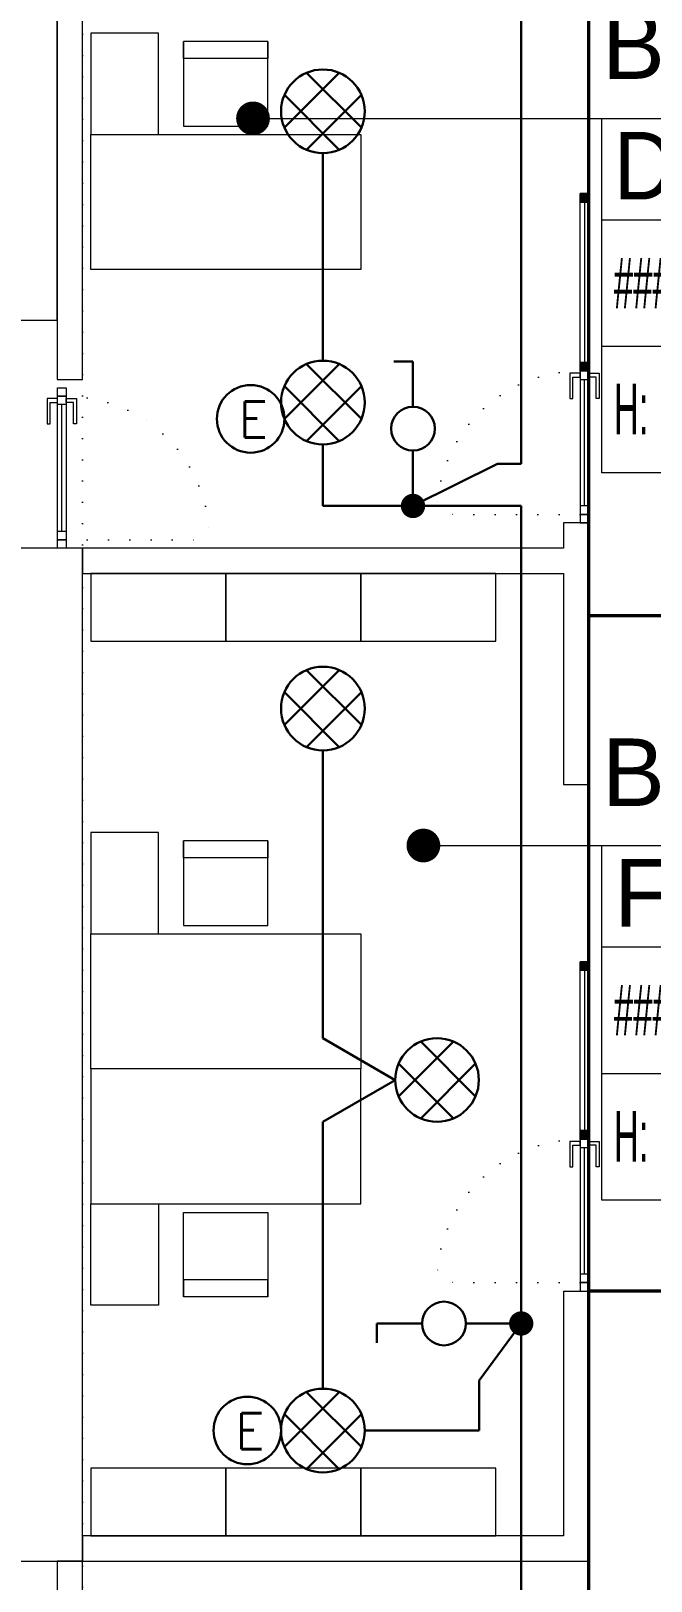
# Model space of a CAD drawing. Header units: metres. Extents: x -13316 to 152404, y -3899 to 30226.
# Drawn here: x 4730 to 5097, y 2988 to 3906 of the extents above; entities that cross this region are included whole.
import ezdxf
from ezdxf.enums import TextEntityAlignment as Align

# ---------------------------------------------------------------- set-up
doc = ezdxf.new("R2010")
doc.units = ezdxf.units.M
doc.header["$LTSCALE"] = 100
doc.header["$MEASUREMENT"] = 0
doc.header["$PDMODE"] = 1
for name, pattern in [('DOT2', [0.125, 0, -0.125]), ('DOT5', [0.75, 0, -0.75]), ('HIDDEN', [0.375, 0.25, -0.125])]:
    doc.linetypes.add(name, pattern=pattern)
doc.layers.get('0').update_dxf_attribs({"color": 9, "lineweight": 9})
for name, color, linetype, lineweight in [('00', 9, 'Continuous', 9), ('01', 9, 'Continuous', 9), ('05', 9, 'Continuous', 9), ('06B', 9, 'Continuous', 9), ('06D', 9, 'Continuous', 9), ('10', 9, 'Continuous', 9), ('15', 9, 'Continuous', 9), ('20', 9, 'DOT2', 9), ('21_mahal200', 9, 'Continuous', 9), ('E-2x26W GÖMME PL COMPACT FLUORESAN ARMATÜR', 7, 'Continuous', 30), ('E-ACİL AYDINLATMA KİTİ', 7, 'Continuous', 30), ('E-ANAHTAR', 7, 'Continuous', 30), ('E-KABLO', 7, 'Continuous', 30)]:
    doc.layers.add(name, color=color, linetype=linetype, lineweight=lineweight)
doc.styles.add('Arial', font='arial.ttf', dxfattribs={"height": 2.5})
doc.styles.add('E-YAZI', font='txttw.shx')
doc.styles.add('MuuM_TEXT-STANDART', font='ARIALN.TTF')
doc.dimstyles.new('MuuM_DIM200', dxfattribs={"dimscale": 20, "dimtxt": 2, "dimasz": 1, "dimexe": 1, "dimexo": 1, "dimgap": 1, "dimtad": 1, "dimdec": 1, "dimrnd": 0.5, "dimdsep": 46, "dimtxsty": 'MuuM_TEXT-STANDART', "dimblk": 'ARCHTICK', "dimcen": 0, "dimdle": 0.15, "dimclrd": 256, "dimclre": 256, "dimclrt": 256, "dimadec": 0, "dimazin": 0, "dimtfac": 5, "dimtdec": 1, "dimtix": 1, "dimtmove": 2, "dimatfit": 3, "dimldrblk": 'DOT', "dimfxl": 3, "dimfxlon": 1, "dimtolj": 1, "dimlwd": -1, "dimlwe": -1, "dimarcsym": 0})

# ---------------------------------------------------------------- blocks, each defined once
blk = doc.blocks.new('100_2x26W GÖMME PL COMPACT FLUORESAN ARMATÜR')
at = {"layer": 'E-2x26W GÖMME PL COMPACT FLUORESAN ARMATÜR', "color": 7}
for p, q in [((-1.426, -0.605), (0.605, 1.426)), ((-0.605, 1.426), (1.426, -0.605)), ((-1.426, 0.605), (0.605, -1.426)), ((-0.605, -1.426), (1.426, 0.605))]:
    blk.add_line(p, q, dxfattribs=at)
at = {"layer": 'E-2x26W GÖMME PL COMPACT FLUORESAN ARMATÜR', "color": 4}
blk.add_circle((0, 0), 1.549, dxfattribs=at)
blk = doc.blocks.new('100_ANAHTAR')
at = {"layer": 'E-ANAHTAR', "color": 4}
for p, q in [((0, 5.345), (-0.714, 5.345)), ((0, 3.673), (0, 5.345)), ((0, 2.053), (0, 0))]:
    blk.add_line(p, q, dxfattribs=at)
blk.add_circle((0, 2.863), 0.81, dxfattribs=at)
blk = doc.blocks.new('100_ACİL AYDINLATMA KİTİ')
at = {"layer": 'E-ACİL AYDINLATMA KİTİ', "color": 3}
blk.add_circle((0, 0), 1.251, dxfattribs=at)
at = {"layer": 'E-ACİL AYDINLATMA KİTİ', "color": 3, "style": 'E-YAZI'}
blk.add_text('E', height=1.34, dxfattribs=at).set_placement((-0.448, -0.694))
blk = doc.blocks.new('2.bod.sitatik')
at = {"layer": '01'}
blk.add_lwpolyline([(4130, -5950), (4130, -5950), (4130, -5950), (4130, -5400), (4400, -5400), (4400, -5950), (4400, -5950), (4400, -5950), (4440, -5950), (4440, -5350), (4090, -5350), (4090, -5950), (4130, -5950)], dxfattribs=at)
blk = doc.blocks.new('p-işyeri')
at = {"color": 0, "const_width": 2}
blk.add_lwpolyline([(200, 0), (200, 700), (-200, 700), (-200, 0)], close=True, dxfattribs=at)
blk = doc.blocks.new('p-sandalye-03')
for points in [[(-5, -25.14), (-5, 24.86), (-55, 24.86), (-55, -25.14), (-5, -25.14)], [(-55, 24.86), (-45, 24.86), (-45, -25.14), (-55, -25.14)]]:
    blk.add_lwpolyline(points)
blk.add_point((0, -0.14))
blk = doc.blocks.new('m-calisma unitesi 02')
at = {"ltscale": 0.5}
blk.add_lwpolyline([(-160, 140), (-160, 80), (-120, 80), (-120, 140)], close=True, dxfattribs=at)
blk.add_lwpolyline([(0, 80), (0, 0), (-160, 0), (-160, 80)], close=True)
at = {"linetype": 'DOT5'}
blk.add_lwpolyline([(-160, 80), (-160, 80)], dxfattribs=at)
at = {"rotation": 270}
blk.add_blockref('p-sandalye-03', (-80, 80), dxfattribs=at)
blk = doc.blocks.new('gr-p-birim')
blk.add_lwpolyline([(-0.5, -0.5), (0.5, -0.5), (0.5, 0.5), (-0.5, 0.5)], close=True)
blk = doc.blocks.new('prf-10x10')
blk.add_lwpolyline([(-5, -5), (5, -5), (5, 5), (-5, 5)], close=True)
at = {"color": 255}
blk.add_solid([(-5, -5), (5, -5), (-5, 5), (5, 5)], dxfattribs=at)
at = {"layer": '10'}
blk.add_point((0, 0), dxfattribs=at)
blk = doc.blocks.new('*U626')
at = {"layer": '06D'}
blk.add_lwpolyline([(-2.5, 105), (2.5, 105), (2.5, 0), (-2.5, 0)], close=True, dxfattribs=at)
at = {"layer": '15'}
blk.add_lwpolyline([(0, 100), (0, 5)], dxfattribs=at)
at = {"layer": '10', "xscale": 0.5, "yscale": 0.5, "rotation": 90}
for p in [(0, 102.5), (0, 2.5)]:
    blk.add_blockref('prf-10x10', p, dxfattribs=at)
blk = doc.blocks.new('p-al-01')
at = {"layer": '06B'}
for points in [[(27.05, 4.35), (27.05, 10.6), (42.05, 10.6), (42.05, 8.72), (29.3, 8.72), (29.3, 8.72), (29.3, 4.35), (27.05, 4.35)], [(27.05, -0.65), (27.05, -6.9), (42.05, -6.9), (42.05, -5.03), (29.3, -5.03), (29.3, -5.03), (29.3, -0.65), (27.05, -0.65)]]:
    blk.add_lwpolyline(points, dxfattribs=at)
at = {"layer": '06D'}
for p, q in [((115.67, 4.35), (28.8, 4.35)), ((28.8, -0.65), (115.67, -0.65))]:
    blk.add_line(p, q, dxfattribs=at)
at = {"layer": '10'}
for points in [[(25.67, -0.65), (25.67, 4.35), (20.67, 4.35), (20.67, -0.65)], [(30.67, -0.65), (30.67, 4.35), (25.67, 4.35), (25.67, -0.65)], [(110.67, -0.65), (110.67, 4.35), (105.67, 4.35), (105.67, -0.65)], [(115.67, -0.65), (115.67, 4.35), (110.67, 4.35), (110.67, -0.65)]]:
    blk.add_lwpolyline(points, close=True, dxfattribs=at)
at = {"layer": '15'}
blk.add_lwpolyline([(105.67, 1.85), (30.67, 1.85)], dxfattribs=at)
at = {"layer": '20'}
blk.add_lwpolyline([(110.67, -0.65), (110.67, -85.65)], dxfattribs=at)
blk.add_arc((110.67, -0.65), 85, 180, 270, dxfattribs=at)
blk = doc.blocks.new('p-birim')
blk.add_lwpolyline([(0, 0), (1, 0), (1, 1), (0, 1)], close=True)
blk = doc.blocks.new('_ArchTick')
at = {"color": 0, "linetype": 'ByBlock', "const_width": 0.15}
blk.add_lwpolyline([(-0.5, -0.5), (0.5, 0.5)], dxfattribs=at)
blk = doc.blocks.new('_Dot')
at = {"color": 0, "linetype": 'ByBlock', "lineweight": -2}
blk.add_line((-0.5, 0), (-1, 0), dxfattribs=at)
at = {"color": 0, "linetype": 'ByBlock', "const_width": 0.5}
blk.add_lwpolyline([(-0.25, 0, 1), (0.25, 0, 1)], format="xyb", close=True, dxfattribs=at)
blk = doc.blocks.new('0_roomno2')
blk.add_lwpolyline([(19.375, -10.5), (0, -10.5), (0, 0), (19.375, 0)], close=True)
for points in [[(0, -3), (19.375, -3)], [(8.125, -3), (8.125, -10.5)], [(11.875, -3), (11.875, -10.5)], [(15.625, -3), (15.625, -10.5)], [(0, -6.75), (8.125, -6.75)]]:
    blk.add_lwpolyline(points)
at = {"style": 'MuuM_TEXT-STANDART', "width": 0.6}
blk.add_text('H:', height=1.5, dxfattribs=at).set_placement((0.35, -8.608), align=Align.MIDDLE_LEFT)
at = {"style": 'Arial'}
blk.add_attdef('ODANO', (0, 1.17), '', height=2, dxfattribs=at)
blk.add_attdef('MEKANADI', text='', height=2, dxfattribs=at).set_placement((0.35, -3), align=Align.BOTTOM_LEFT)
at = {"style": 'MuuM_TEXT-STANDART', "width": 0.6}
for tag, p in [('M2', (0.35, -4.875)), ('TEMIZTAVANYUKSEKLIGI', (1.8, -8.608))]:
    blk.add_attdef(tag, text='', height=1.5, dxfattribs=at).set_placement(p, align=Align.MIDDLE_LEFT)
for tag, p in [('YER01', (10, -4.5)), ('TAVAN01', (13.75, -4.5)), ('DUVAR01', (17.5, -4.5)), ('YER02', (10, -6.75)), ('TAVAN02', (13.75, -6.75)), ('DUVAR02', (17.5, -6.75)), ('YER03', (10, -9)), ('TAVAN03', (13.75, -9)), ('DUVAR03', (17.5, -9))]:
    blk.add_attdef(tag, text='', height=1.5, dxfattribs=at).set_placement(p, align=Align.MIDDLE_CENTER)
blk = doc.blocks.new('2.bod.Mimari')
at = {"layer": '00'}
for points in [[(4440, -5250), (4440, -5005), (4725, -5005), (4725, -5035), (4740, -5035), (4740, -4975), (4725, -4975), (4725, -4990), (4440, -4990), (4440, -4730), (4425, -4730), (4425, -5250), (4425, -5250), (4440, -5250), (4440, -5250)], [(4440, -5365), (4725, -5365), (4725, -5490), (4740, -5490), (4740, -5350), (4740, -5335), (4725, -5335), (4725, -5350), (4440, -5350)], [(4425, -6025), (4440, -6025), (4440, -5950), (4425, -5950)]]:
    blk.add_lwpolyline(points, close=True, dxfattribs=at)
for points in [[(4725, -5790), (4725, -5935), (4440, -5935), (4440, -5950), (4740, -5950), (4740, -5790)], [(4725, -5790), (4740, -5790)]]:
    blk.add_lwpolyline(points, dxfattribs=at)
at = {"layer": '20'}
blk.add_lwpolyline([(3660, -6230), (4440, -6230), (4440, -4550), (3660, -4550)], close=True, dxfattribs=at)
for p in [(4737.5, -5245), (4737.5, -5700)]:
    blk.add_blockref('*U626', p)
at = {"rotation": 270}
for p in [(4735.65, -5219.33), (4735.65, -5674.33)]:
    blk.add_blockref('p-al-01', p, dxfattribs=at)
at = {"xscale": -1, "rotation": 90}
blk.add_blockref('p-al-01', (4429.6, -5234.33), dxfattribs=at)
at = {"layer": '05', "xscale": 60, "yscale": 450}
blk.add_blockref('p-birim', (4365, -5215), dxfattribs=at)
at = {"layer": '05'}
for p in [(4605, -5185), (4605, -5658.42)]:
    blk.add_blockref('m-calisma unitesi 02', p, dxfattribs=at)
at = {"layer": '05', "xscale": 40, "yscale": 80, "rotation": 270}
for p in [(4485, -5385), (4565, -5385), (4645, -5385), (4485, -5915), (4565, -5915), (4645, -5915)]:
    blk.add_blockref('gr-p-birim', p, dxfattribs=at)
at = {"layer": '05', "xscale": -1, "rotation": 180}
blk.add_blockref('m-calisma unitesi 02', (4605, -5658.42), dxfattribs=at)
at = {"layer": '06D', "color": 89, "linetype": 'HIDDEN', "true_color": 0x2e4d23, "rotation": 90}
for p in [(5440, -5190), (5440, -5590), (5440, -5990)]:
    blk.add_blockref('p-işyeri', p, dxfattribs=at)
at = {"layer": '21_mahal200'}
ref = blk.add_blockref('0_roomno2', (4747.86, -5095.44), dxfattribs=dict(at, xscale=20, yscale=20, zscale=20))
ref.add_attrib('ODANO', 'B2-44', (4747.86, -5072.04), dxfattribs={"layer": '0', "height": 40, "style": 'Arial'})
ref.add_attrib('MEKANADI', 'DİZPOZİSYON', dxfattribs={"layer": '0', "height": 40, "style": 'Arial', "width": 0.9}).set_placement((4754.86, -5155.44), align=Align.BOTTOM_LEFT)
ref.add_attrib('M2', '##### m2', dxfattribs={"layer": '0', "height": 30, "style": 'MuuM_TEXT-STANDART', "width": 0.6}).set_placement((4754.86, -5192.94), align=Align.MIDDLE_LEFT)
ref.add_attrib('TEMIZTAVANYUKSEKLIGI', '2.40 M', dxfattribs={"layer": '0', "height": 30, "style": 'MuuM_TEXT-STANDART', "width": 0.6}).set_placement((4783.86, -5267.6), align=Align.MIDDLE_LEFT)
ref.add_attrib('YER01', 'Y02', dxfattribs={"layer": '0', "height": 30, "style": 'MuuM_TEXT-STANDART', "width": 0.6}).set_placement((4947.86, -5185.44), align=Align.MIDDLE_CENTER)
ref.add_attrib('TAVAN01', 'T05', dxfattribs={"layer": '0', "height": 30, "style": 'MuuM_TEXT-STANDART', "width": 0.6}).set_placement((5022.86, -5185.44), align=Align.MIDDLE_CENTER)
ref.add_attrib('DUVAR01', 'D02', dxfattribs={"layer": '0', "height": 30, "style": 'MuuM_TEXT-STANDART', "width": 0.6}).set_placement((5097.86, -5185.44), align=Align.MIDDLE_CENTER)
ref.add_attrib('TAVAN02', 'T09', dxfattribs={"layer": '0', "height": 30, "style": 'MuuM_TEXT-STANDART', "width": 0.6}).set_placement((5022.86, -5230.44), align=Align.MIDDLE_CENTER)
ref.add_attrib('DUVAR02', 'D07', dxfattribs={"layer": '0', "height": 30, "style": 'MuuM_TEXT-STANDART', "width": 0.6}).set_placement((5097.86, -5230.44), align=Align.MIDDLE_CENTER)
ref = blk.add_blockref('0_roomno2', (4747.86, -5526.12), dxfattribs=dict(at, xscale=20, yscale=20, zscale=20))
ref.add_attrib('ODANO', 'B2-45', (4747.86, -5502.72), dxfattribs={"layer": '0', "height": 40, "style": 'Arial'})
ref.add_attrib('MEKANADI', 'FORMEN O.', dxfattribs={"layer": '0', "height": 40, "style": 'Arial'}).set_placement((4754.86, -5586.12), align=Align.BOTTOM_LEFT)
ref.add_attrib('M2', '##### m2', dxfattribs={"layer": '0', "height": 30, "style": 'MuuM_TEXT-STANDART', "width": 0.6}).set_placement((4754.86, -5623.62), align=Align.MIDDLE_LEFT)
ref.add_attrib('TEMIZTAVANYUKSEKLIGI', '2.40 M', dxfattribs={"layer": '0', "height": 30, "style": 'MuuM_TEXT-STANDART', "width": 0.6}).set_placement((4783.86, -5698.28), align=Align.MIDDLE_LEFT)
ref.add_attrib('YER01', 'Y02', dxfattribs={"layer": '0', "height": 30, "style": 'MuuM_TEXT-STANDART', "width": 0.6}).set_placement((4947.86, -5616.12), align=Align.MIDDLE_CENTER)
ref.add_attrib('TAVAN01', 'T05', dxfattribs={"layer": '0', "height": 30, "style": 'MuuM_TEXT-STANDART', "width": 0.6}).set_placement((5022.86, -5616.12), align=Align.MIDDLE_CENTER)
ref.add_attrib('DUVAR01', 'D02', dxfattribs={"layer": '0', "height": 30, "style": 'MuuM_TEXT-STANDART', "width": 0.6}).set_placement((5097.86, -5616.12), align=Align.MIDDLE_CENTER)
ref.add_attrib('TAVAN02', 'T09', dxfattribs={"layer": '0', "height": 30, "style": 'MuuM_TEXT-STANDART', "width": 0.6}).set_placement((5022.86, -5661.12), align=Align.MIDDLE_CENTER)
ref.add_attrib('DUVAR02', 'D07', dxfattribs={"layer": '0', "height": 30, "style": 'MuuM_TEXT-STANDART', "width": 0.6}).set_placement((5097.86, -5661.12), align=Align.MIDDLE_CENTER)
for points in [[(4541.07, -5095.44), (4747.86, -5095.44)], [(4642.03, -5526.12), (4747.86, -5526.12)]]:
    blk.add_leader(points, dimstyle='MuuM_DIM200', override={"dimasz": 1, "dimfxl": 10}, dxfattribs=at)

msp = doc.modelspace()

# ---------------------------------------------------------------- linework, layer by layer
at = {"layer": 'E-KABLO', "color": 6}
for p, q in [((5020, 3650), (5020, 3985)), ((4902.5, 3833.97), (4902.5, 3711.03)), ((4902.5, 3661.47), (4902.5, 3625)), ((5005.87, 3650), (4955.87, 3625)), ((5005.87, 3650), (5020, 3650)), ((4955.87, 3625), (4902.5, 3625)), ((4955.87, 3625), (5020, 3625)), ((5020, 3140.78), (5020, 3625)), ((4902.5, 3480.22), (4902.5, 3309.78)), ((4945.35, 3285), (4902.5, 3309.78)), ((4945.35, 3285), (4902.5, 3260.22)), ((4902.5, 3260.22), (4902.5, 3102.17)), ((4995, 3107.11), (5020, 3140.78)), ((5020, 3055.71), (5020, 3141.15)), ((4995, 3107.11), (4995, 3077.39)), ((4995, 3077.39), (4927.28, 3077.39)), ((5020, 2850.15), (5020, 3055.71))]:
    msp.add_line(p, q, dxfattribs=at)
at = {"layer": 'E-KABLO', "color": 4, "linetype": 'Continuous', "const_width": 7.2}
for points in [[(4959.47, 3625, -1), (4952.27, 3625, -1)], [(5020, 3144.38, -1), (5020, 3137.18, -1)]]:
    msp.add_lwpolyline(points, format="xyb", close=True, dxfattribs=at)

# ---------------------------------------------------------------- block references
for name in ['2.bod.sitatik', '2.bod.Mimari']:
    msp.add_blockref(name, (320, 8950))
at = {"layer": 'E-2x26W GÖMME PL COMPACT FLUORESAN ARMATÜR', "xscale": 16, "yscale": 16, "zscale": 16}
for p in [(4902.5, 3858.75), (4902.5, 3686.25), (4902.5, 3505), (4970.13, 3285), (4902.5, 3077.39)]:
    msp.add_blockref('100_2x26W GÖMME PL COMPACT FLUORESAN ARMATÜR', p, dxfattribs=at)
at = {"layer": 'E-ACİL AYDINLATMA KİTİ', "xscale": 16, "yscale": 16, "zscale": 16}
for p in [(4859.67, 3676.58), (4857.7, 3077.42)]:
    msp.add_blockref('100_ACİL AYDINLATMA KİTİ', p, dxfattribs=at)
at = {"layer": 'E-ANAHTAR', "xscale": 16, "yscale": 16, "zscale": 16}
msp.add_blockref('100_ANAHTAR', (4955.87, 3625), dxfattribs=at)
at = {"layer": 'E-ANAHTAR', "xscale": 16, "yscale": 16, "zscale": 16, "rotation": 90}
msp.add_blockref('100_ANAHTAR', (5020, 3140.78), dxfattribs=at)

doc.saveas('drawing.dxf')
